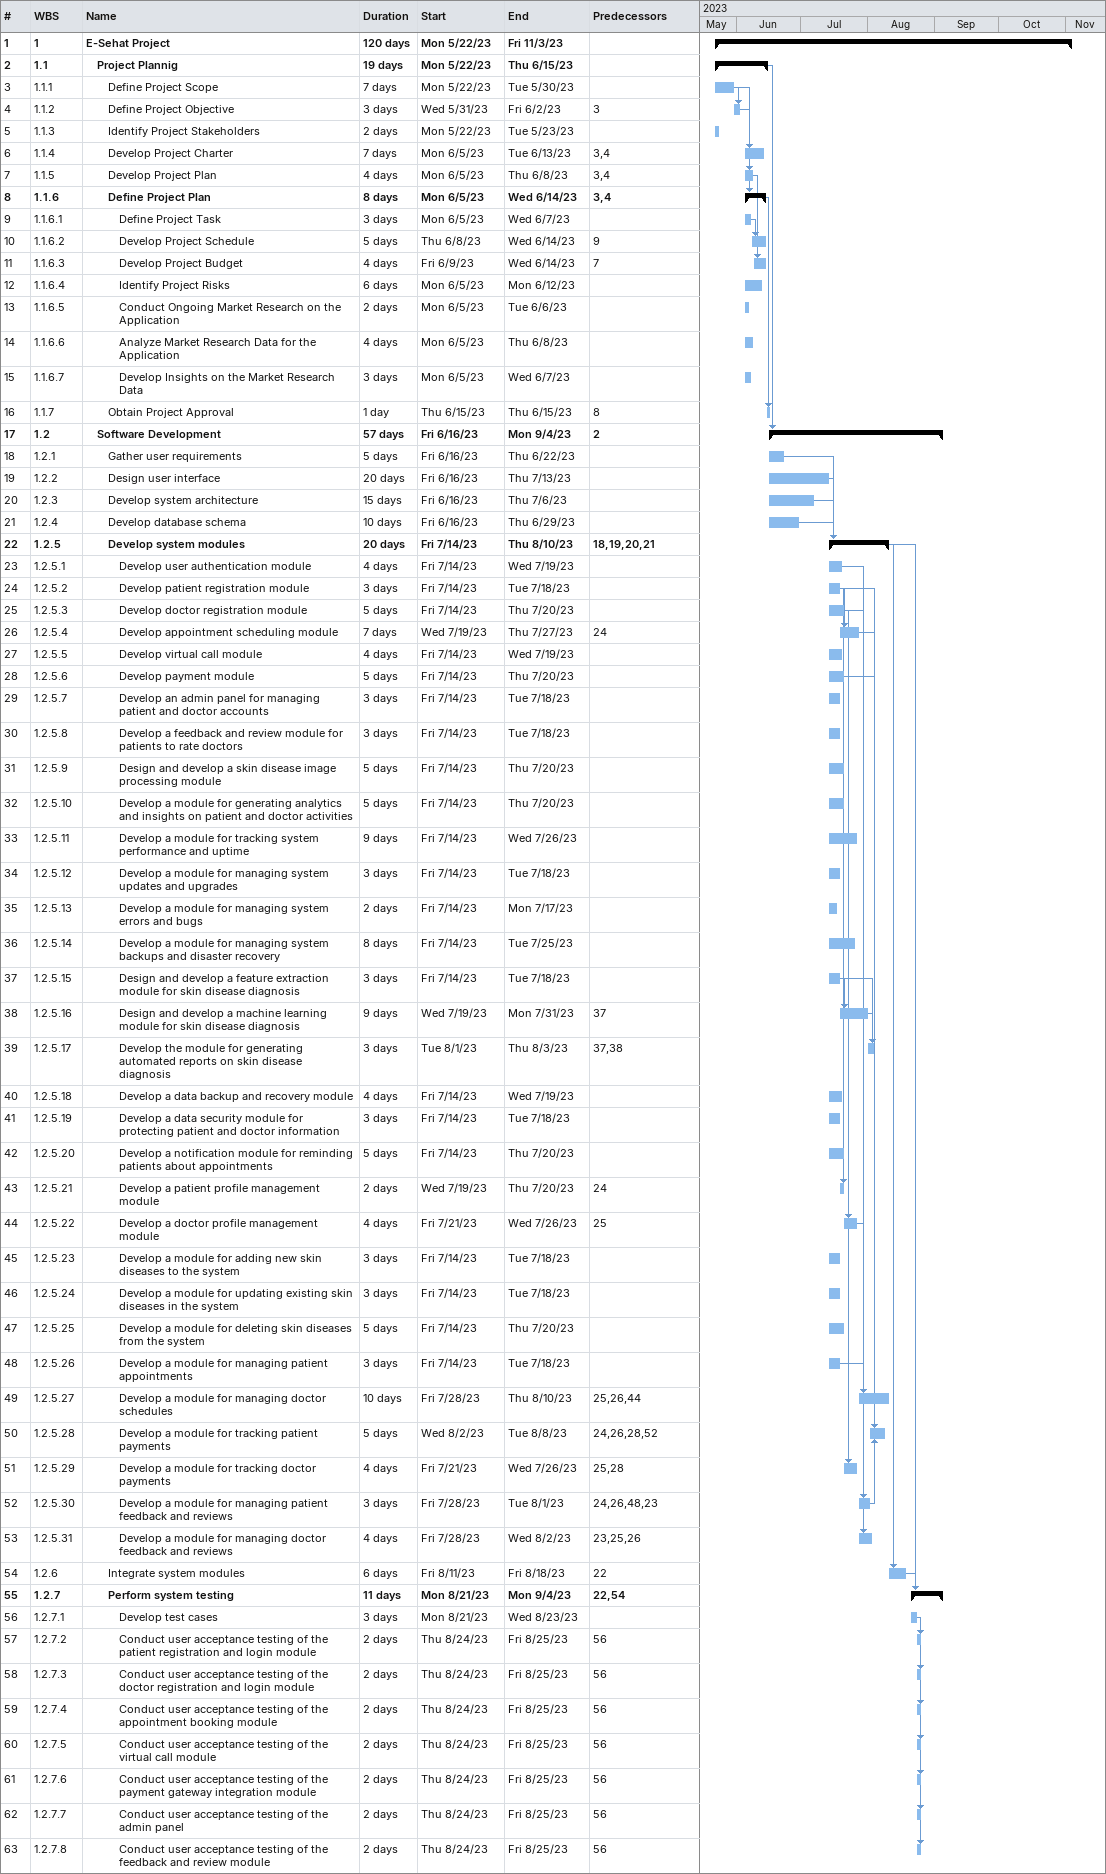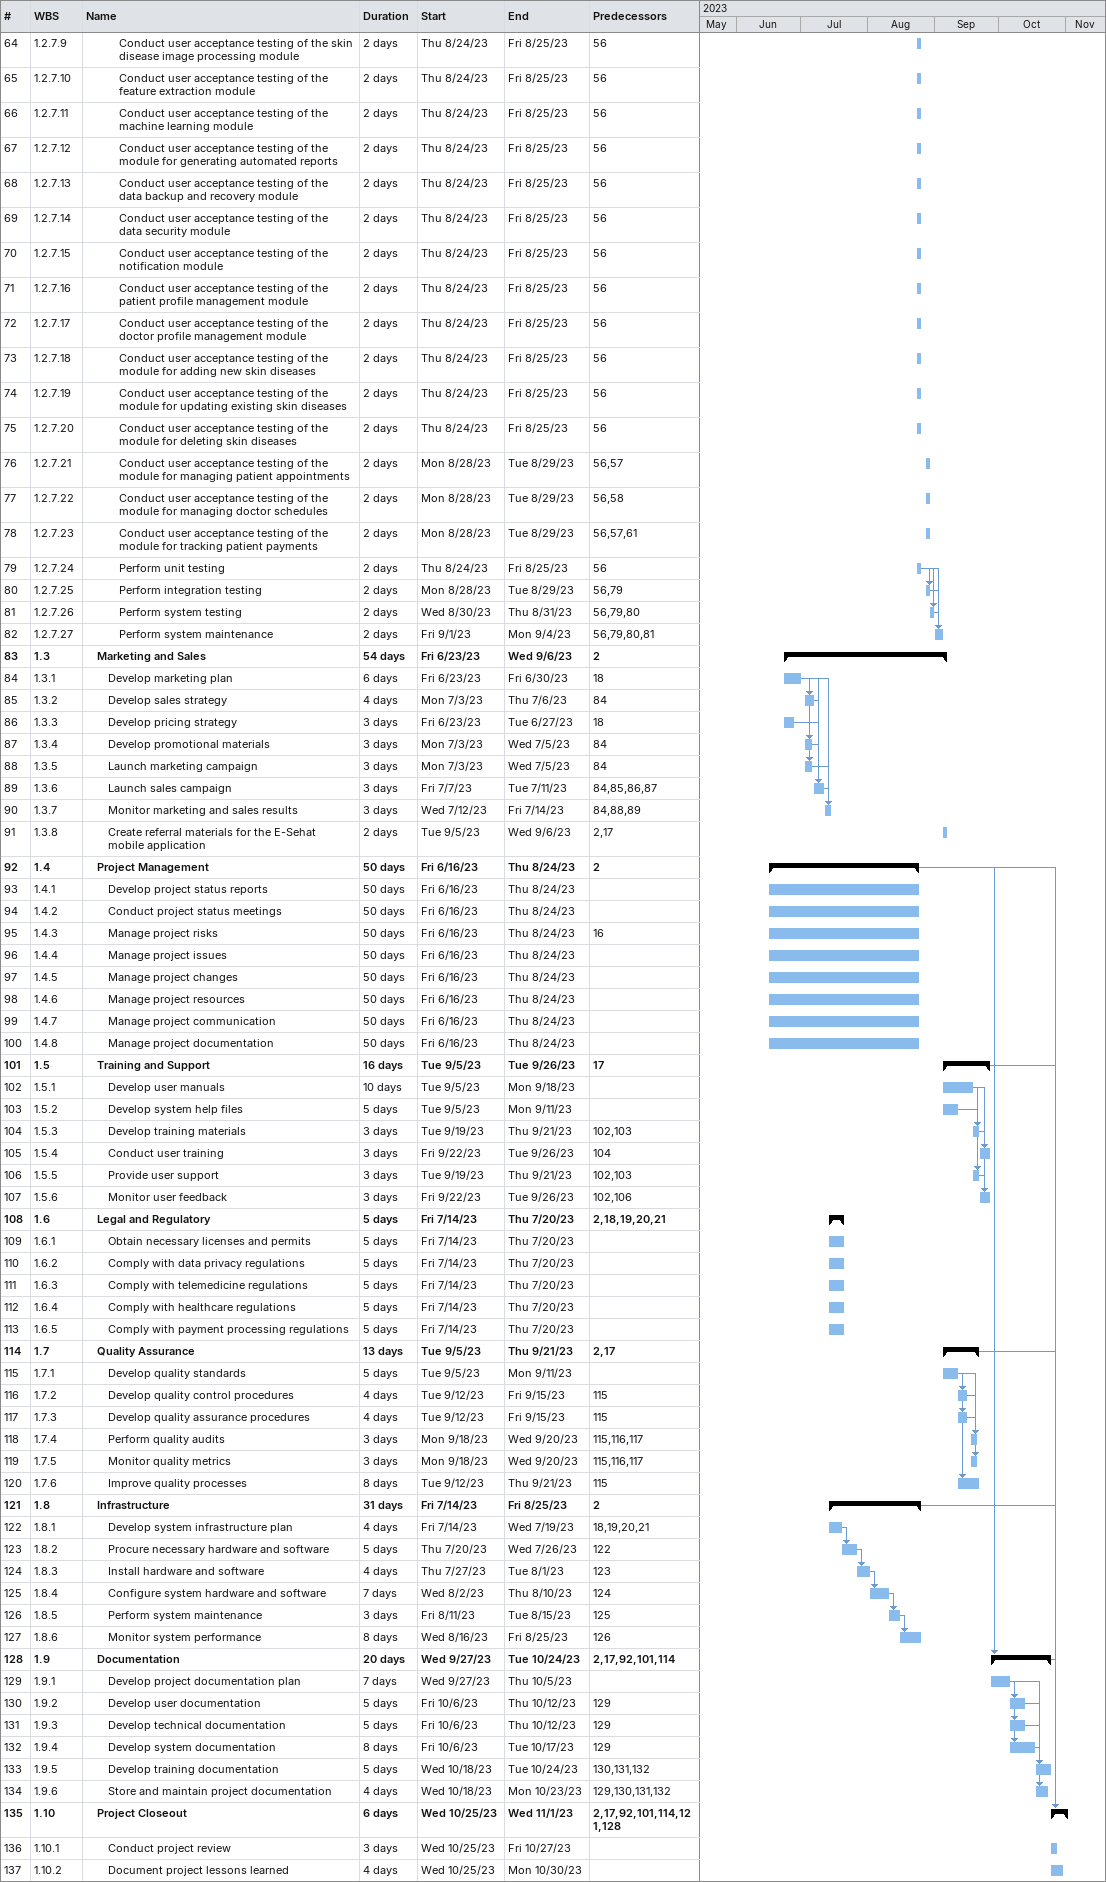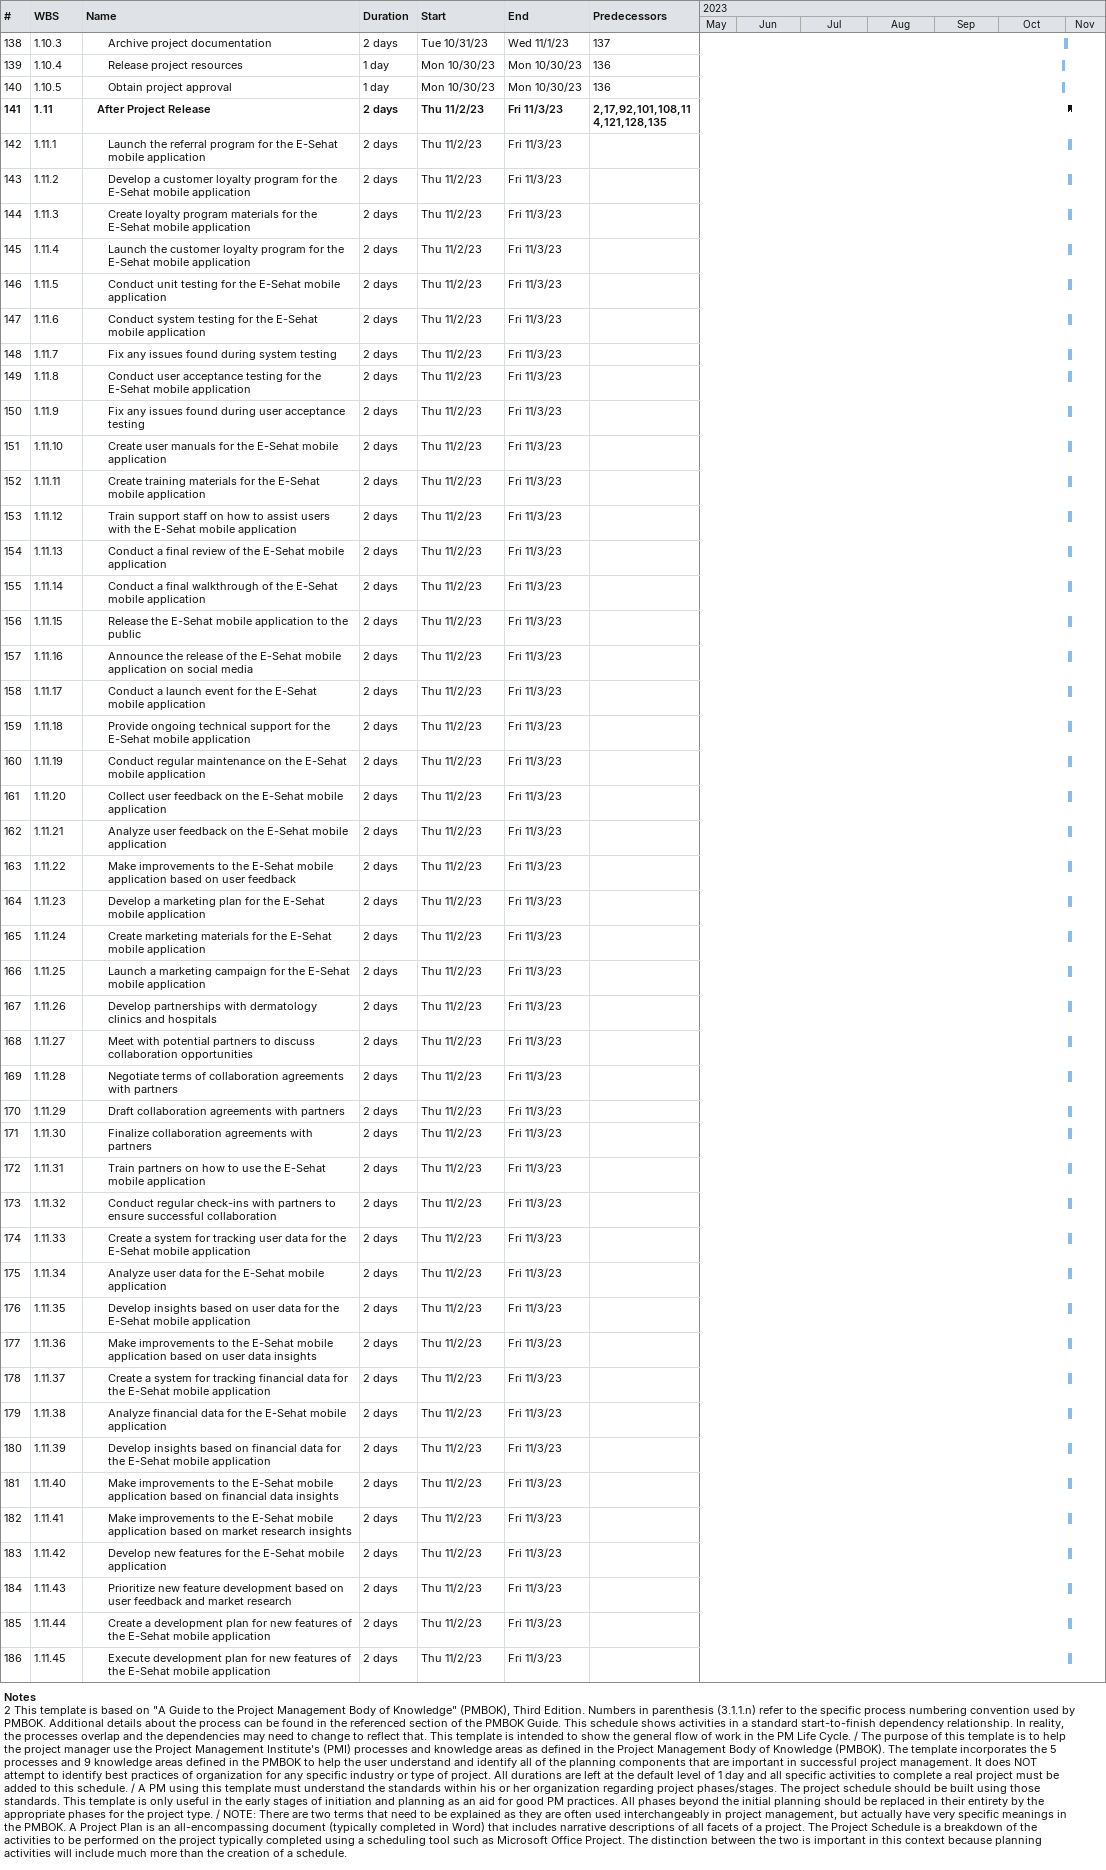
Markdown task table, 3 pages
| ID | WBS | Task | Duration | Start | Finish | Predecessors |
|---|---|---|---|---|---|---|
| 1 | 1 | **E-Sehat Project** | 120d | 2023-05-22 | 2023-11-03 |  |
| 2 | 1.1 | **Project Plannig** | 19d | 2023-05-22 | 2023-06-15 |  |
| 3 | 1.1.1 | Define Project Scope | 7d | 2023-05-22 | 2023-05-30 |  |
| 4 | 1.1.2 | Define Project Objective | 3d | 2023-05-31 | 2023-06-02 | 3 |
| 5 | 1.1.3 | Identify Project Stakeholders | 2d | 2023-05-22 | 2023-05-23 |  |
| 6 | 1.1.4 | Develop Project Charter | 7d | 2023-06-05 | 2023-06-13 | 3, 4 |
| 7 | 1.1.5 | Develop Project Plan | 4d | 2023-06-05 | 2023-06-08 | 3, 4 |
| 8 | 1.1.6 | **Define Project Plan** | 8d | 2023-06-05 | 2023-06-14 | 3, 4 |
| 9 | 1.1.6.1 | Define Project Task | 3d | 2023-06-05 | 2023-06-07 |  |
| 10 | 1.1.6.2 | Develop Project Schedule | 5d | 2023-06-08 | 2023-06-14 | 9 |
| 11 | 1.1.6.3 | Develop Project Budget | 4d | 2023-06-09 | 2023-06-14 | 7 |
| 12 | 1.1.6.4 | Identify Project Risks | 6d | 2023-06-05 | 2023-06-12 |  |
| 13 | 1.1.6.5 | Conduct Ongoing Market Research on the Application | 2d | 2023-06-05 | 2023-06-06 |  |
| 14 | 1.1.6.6 | Analyze Market Research Data for the Application | 4d | 2023-06-05 | 2023-06-08 |  |
| 15 | 1.1.6.7 | Develop Insights on the Market Research Data | 3d | 2023-06-05 | 2023-06-07 |  |
| 16 | 1.1.7 | Obtain Project Approval | 1d | 2023-06-15 | 2023-06-15 | 8 |
| 17 | 1.2 | **Software Development** | 57d | 2023-06-16 | 2023-09-04 | 2 |
| 18 | 1.2.1 | Gather user requirements | 5d | 2023-06-16 | 2023-06-22 |  |
| 19 | 1.2.2 | Design user interface | 20d | 2023-06-16 | 2023-07-13 |  |
| 20 | 1.2.3 | Develop system architecture | 15d | 2023-06-16 | 2023-07-06 |  |
| 21 | 1.2.4 | Develop database schema | 10d | 2023-06-16 | 2023-06-29 |  |
| 22 | 1.2.5 | **Develop system modules** | 20d | 2023-07-14 | 2023-08-10 | 18, 19, 20, 21 |
| 23 | 1.2.5.1 | Develop user authentication module | 4d | 2023-07-14 | 2023-07-19 |  |
| 24 | 1.2.5.2 | Develop patient registration module | 3d | 2023-07-14 | 2023-07-18 |  |
| 25 | 1.2.5.3 | Develop doctor registration module | 5d | 2023-07-14 | 2023-07-20 |  |
| 26 | 1.2.5.4 | Develop appointment scheduling module | 7d | 2023-07-19 | 2023-07-27 | 24 |
| 27 | 1.2.5.5 | Develop virtual call module | 4d | 2023-07-14 | 2023-07-19 |  |
| 28 | 1.2.5.6 | Develop payment module | 5d | 2023-07-14 | 2023-07-20 |  |
| 29 | 1.2.5.7 | Develop an admin panel for managing patient and doctor accounts | 3d | 2023-07-14 | 2023-07-18 |  |
| 30 | 1.2.5.8 | Develop a feedback and review module for patients to rate doctors | 3d | 2023-07-14 | 2023-07-18 |  |
| 31 | 1.2.5.9 | Design and develop a skin disease image processing module | 5d | 2023-07-14 | 2023-07-20 |  |
| 32 | 1.2.5.10 | Develop a module for generating analytics and insights on patient and doctor activities | 5d | 2023-07-14 | 2023-07-20 |  |
| 33 | 1.2.5.11 | Develop a module for tracking system performance and uptime | 9d | 2023-07-14 | 2023-07-26 |  |
| 34 | 1.2.5.12 | Develop a module for managing system updates and upgrades | 3d | 2023-07-14 | 2023-07-18 |  |
| 35 | 1.2.5.13 | Develop a module for managing system errors and bugs | 2d | 2023-07-14 | 2023-07-17 |  |
| 36 | 1.2.5.14 | Develop a module for managing system backups and disaster recovery | 8d | 2023-07-14 | 2023-07-25 |  |
| 37 | 1.2.5.15 | Design and develop a feature extraction module for skin disease diagnosis | 3d | 2023-07-14 | 2023-07-18 |  |
| 38 | 1.2.5.16 | Design and develop a machine learning module for skin disease diagnosis | 9d | 2023-07-19 | 2023-07-31 | 37 |
| 39 | 1.2.5.17 | Develop the module for generating automated reports on skin disease diagnosis | 3d | 2023-08-01 | 2023-08-03 | 37, 38 |
| 40 | 1.2.5.18 | Develop a data backup and recovery module | 4d | 2023-07-14 | 2023-07-19 |  |
| 41 | 1.2.5.19 | Develop a data security module for protecting patient and doctor information | 3d | 2023-07-14 | 2023-07-18 |  |
| 42 | 1.2.5.20 | Develop a notification module for reminding patients about appointments | 5d | 2023-07-14 | 2023-07-20 |  |
| 43 | 1.2.5.21 | Develop a patient profile management module | 2d | 2023-07-19 | 2023-07-20 | 24 |
| 44 | 1.2.5.22 | Develop a doctor profile management module | 4d | 2023-07-21 | 2023-07-26 | 25 |
| 45 | 1.2.5.23 | Develop a module for adding new skin diseases to the system | 3d | 2023-07-14 | 2023-07-18 |  |
| 46 | 1.2.5.24 | Develop a module for updating existing skin diseases in the system | 3d | 2023-07-14 | 2023-07-18 |  |
| 47 | 1.2.5.25 | Develop a module for deleting skin diseases from the system | 5d | 2023-07-14 | 2023-07-20 |  |
| 48 | 1.2.5.26 | Develop a module for managing patient appointments | 3d | 2023-07-14 | 2023-07-18 |  |
| 49 | 1.2.5.27 | Develop a module for managing doctor schedules | 10d | 2023-07-28 | 2023-08-10 | 25, 26, 44 |
| 50 | 1.2.5.28 | Develop a module for tracking patient payments | 5d | 2023-08-02 | 2023-08-08 | 24, 26, 28, 52 |
| 51 | 1.2.5.29 | Develop a module for tracking doctor payments | 4d | 2023-07-21 | 2023-07-26 | 25, 28 |
| 52 | 1.2.5.30 | Develop a module for managing patient feedback and reviews | 3d | 2023-07-28 | 2023-08-01 | 24, 26, 48, 23 |
| 53 | 1.2.5.31 | Develop a module for managing doctor feedback and reviews | 4d | 2023-07-28 | 2023-08-02 | 23, 25, 26 |
| 54 | 1.2.6 | Integrate system modules | 6d | 2023-08-11 | 2023-08-18 | 22 |
| 55 | 1.2.7 | **Perform system testing** | 11d | 2023-08-21 | 2023-09-04 | 22, 54 |
| 56 | 1.2.7.1 | Develop test cases | 3d | 2023-08-21 | 2023-08-23 |  |
| 57 | 1.2.7.2 | Conduct user acceptance testing of the patient registration and login module | 2d | 2023-08-24 | 2023-08-25 | 56 |
| 58 | 1.2.7.3 | Conduct user acceptance testing of the doctor registration and login module | 2d | 2023-08-24 | 2023-08-25 | 56 |
| 59 | 1.2.7.4 | Conduct user acceptance testing of the appointment booking module | 2d | 2023-08-24 | 2023-08-25 | 56 |
| 60 | 1.2.7.5 | Conduct user acceptance testing of the virtual call module | 2d | 2023-08-24 | 2023-08-25 | 56 |
| 61 | 1.2.7.6 | Conduct user acceptance testing of the payment gateway integration module | 2d | 2023-08-24 | 2023-08-25 | 56 |
| 62 | 1.2.7.7 | Conduct user acceptance testing of the admin panel | 2d | 2023-08-24 | 2023-08-25 | 56 |
| 63 | 1.2.7.8 | Conduct user acceptance testing of the feedback and review module | 2d | 2023-08-24 | 2023-08-25 | 56 |
| 64 | 1.2.7.9 | Conduct user acceptance testing of the skin disease image processing module | 2d | 2023-08-24 | 2023-08-25 | 56 |
| 65 | 1.2.7.10 | Conduct user acceptance testing of the feature extraction module | 2d | 2023-08-24 | 2023-08-25 | 56 |
| 66 | 1.2.7.11 | Conduct user acceptance testing of the machine learning module | 2d | 2023-08-24 | 2023-08-25 | 56 |
| 67 | 1.2.7.12 | Conduct user acceptance testing of the module for generating automated reports | 2d | 2023-08-24 | 2023-08-25 | 56 |
| 68 | 1.2.7.13 | Conduct user acceptance testing of the data backup and recovery module | 2d | 2023-08-24 | 2023-08-25 | 56 |
| 69 | 1.2.7.14 | Conduct user acceptance testing of the data security module | 2d | 2023-08-24 | 2023-08-25 | 56 |
| 70 | 1.2.7.15 | Conduct user acceptance testing of the notification module | 2d | 2023-08-24 | 2023-08-25 | 56 |
| 71 | 1.2.7.16 | Conduct user acceptance testing of the patient profile management module | 2d | 2023-08-24 | 2023-08-25 | 56 |
| 72 | 1.2.7.17 | Conduct user acceptance testing of the doctor profile management module | 2d | 2023-08-24 | 2023-08-25 | 56 |
| 73 | 1.2.7.18 | Conduct user acceptance testing of the module for adding new skin diseases | 2d | 2023-08-24 | 2023-08-25 | 56 |
| 74 | 1.2.7.19 | Conduct user acceptance testing of the module for updating existing skin diseases | 2d | 2023-08-24 | 2023-08-25 | 56 |
| 75 | 1.2.7.20 | Conduct user acceptance testing of the module for deleting skin diseases | 2d | 2023-08-24 | 2023-08-25 | 56 |
| 76 | 1.2.7.21 | Conduct user acceptance testing of the module for managing patient appointments | 2d | 2023-08-28 | 2023-08-29 | 56, 57 |
| 77 | 1.2.7.22 | Conduct user acceptance testing of the module for managing doctor schedules | 2d | 2023-08-28 | 2023-08-29 | 56, 58 |
| 78 | 1.2.7.23 | Conduct user acceptance testing of the module for tracking patient payments | 2d | 2023-08-28 | 2023-08-29 | 56, 57, 61 |
| 79 | 1.2.7.24 | Perform unit testing | 2d | 2023-08-24 | 2023-08-25 | 56 |
| 80 | 1.2.7.25 | Perform integration testing | 2d | 2023-08-28 | 2023-08-29 | 56, 79 |
| 81 | 1.2.7.26 | Perform system testing | 2d | 2023-08-30 | 2023-08-31 | 56, 79, 80 |
| 82 | 1.2.7.27 | Perform system maintenance | 2d | 2023-09-01 | 2023-09-04 | 56, 79, 80, 81 |
| 83 | 1.3 | **Marketing and Sales** | 54d | 2023-06-23 | 2023-09-06 | 2 |
| 84 | 1.3.1 | Develop marketing plan | 6d | 2023-06-23 | 2023-06-30 | 18 |
| 85 | 1.3.2 | Develop sales strategy | 4d | 2023-07-03 | 2023-07-06 | 84 |
| 86 | 1.3.3 | Develop pricing strategy | 3d | 2023-06-23 | 2023-06-27 | 18 |
| 87 | 1.3.4 | Develop promotional materials | 3d | 2023-07-03 | 2023-07-05 | 84 |
| 88 | 1.3.5 | Launch marketing campaign | 3d | 2023-07-03 | 2023-07-05 | 84 |
| 89 | 1.3.6 | Launch sales campaign | 3d | 2023-07-07 | 2023-07-11 | 84, 85, 86, 87 |
| 90 | 1.3.7 | Monitor marketing and sales results | 3d | 2023-07-12 | 2023-07-14 | 84, 88, 89 |
| 91 | 1.3.8 | Create referral materials for the E-Sehat mobile application | 2d | 2023-09-05 | 2023-09-06 | 2, 17 |
| 92 | 1.4 | **Project Management** | 50d | 2023-06-16 | 2023-08-24 | 2 |
| 93 | 1.4.1 | Develop project status reports | 50d | 2023-06-16 | 2023-08-24 |  |
| 94 | 1.4.2 | Conduct project status meetings | 50d | 2023-06-16 | 2023-08-24 |  |
| 95 | 1.4.3 | Manage project risks | 50d | 2023-06-16 | 2023-08-24 | 16 |
| 96 | 1.4.4 | Manage project issues | 50d | 2023-06-16 | 2023-08-24 |  |
| 97 | 1.4.5 | Manage project changes | 50d | 2023-06-16 | 2023-08-24 |  |
| 98 | 1.4.6 | Manage project resources | 50d | 2023-06-16 | 2023-08-24 |  |
| 99 | 1.4.7 | Manage project communication | 50d | 2023-06-16 | 2023-08-24 |  |
| 100 | 1.4.8 | Manage project documentation | 50d | 2023-06-16 | 2023-08-24 |  |
| 101 | 1.5 | **Training and Support** | 16d | 2023-09-05 | 2023-09-26 | 17 |
| 102 | 1.5.1 | Develop user manuals | 10d | 2023-09-05 | 2023-09-18 |  |
| 103 | 1.5.2 | Develop system help files | 5d | 2023-09-05 | 2023-09-11 |  |
| 104 | 1.5.3 | Develop training materials | 3d | 2023-09-19 | 2023-09-21 | 102, 103 |
| 105 | 1.5.4 | Conduct user training | 3d | 2023-09-22 | 2023-09-26 | 104 |
| 106 | 1.5.5 | Provide user support | 3d | 2023-09-19 | 2023-09-21 | 102, 103 |
| 107 | 1.5.6 | Monitor user feedback | 3d | 2023-09-22 | 2023-09-26 | 102, 106 |
| 108 | 1.6 | **Legal and Regulatory** | 5d | 2023-07-14 | 2023-07-20 | 2, 18, 19, 20, 21 |
| 109 | 1.6.1 | Obtain necessary licenses and permits | 5d | 2023-07-14 | 2023-07-20 |  |
| 110 | 1.6.2 | Comply with data privacy regulations | 5d | 2023-07-14 | 2023-07-20 |  |
| 111 | 1.6.3 | Comply with telemedicine regulations | 5d | 2023-07-14 | 2023-07-20 |  |
| 112 | 1.6.4 | Comply with healthcare regulations | 5d | 2023-07-14 | 2023-07-20 |  |
| 113 | 1.6.5 | Comply with payment processing regulations | 5d | 2023-07-14 | 2023-07-20 |  |
| 114 | 1.7 | **Quality Assurance** | 13d | 2023-09-05 | 2023-09-21 | 2, 17 |
| 115 | 1.7.1 | Develop quality standards | 5d | 2023-09-05 | 2023-09-11 |  |
| 116 | 1.7.2 | Develop quality control procedures | 4d | 2023-09-12 | 2023-09-15 | 115 |
| 117 | 1.7.3 | Develop quality assurance procedures | 4d | 2023-09-12 | 2023-09-15 | 115 |
| 118 | 1.7.4 | Perform quality audits | 3d | 2023-09-18 | 2023-09-20 | 115, 116, 117 |
| 119 | 1.7.5 | Monitor quality metrics | 3d | 2023-09-18 | 2023-09-20 | 115, 116, 117 |
| 120 | 1.7.6 | Improve quality processes | 8d | 2023-09-12 | 2023-09-21 | 115 |
| 121 | 1.8 | **Infrastructure** | 31d | 2023-07-14 | 2023-08-25 | 2 |
| 122 | 1.8.1 | Develop system infrastructure plan | 4d | 2023-07-14 | 2023-07-19 | 18, 19, 20, 21 |
| 123 | 1.8.2 | Procure necessary hardware and software | 5d | 2023-07-20 | 2023-07-26 | 122 |
| 124 | 1.8.3 | Install hardware and software | 4d | 2023-07-27 | 2023-08-01 | 123 |
| 125 | 1.8.4 | Configure system hardware and software | 7d | 2023-08-02 | 2023-08-10 | 124 |
| 126 | 1.8.5 | Perform system maintenance | 3d | 2023-08-11 | 2023-08-15 | 125 |
| 127 | 1.8.6 | Monitor system performance | 8d | 2023-08-16 | 2023-08-25 | 126 |
| 128 | 1.9 | **Documentation** | 20d | 2023-09-27 | 2023-10-24 | 2, 17, 92, 101, 114 |
| 129 | 1.9.1 | Develop project documentation plan | 7d | 2023-09-27 | 2023-10-05 |  |
| 130 | 1.9.2 | Develop user documentation | 5d | 2023-10-06 | 2023-10-12 | 129 |
| 131 | 1.9.3 | Develop technical documentation | 5d | 2023-10-06 | 2023-10-12 | 129 |
| 132 | 1.9.4 | Develop system documentation | 8d | 2023-10-06 | 2023-10-17 | 129 |
| 133 | 1.9.5 | Develop training documentation | 5d | 2023-10-18 | 2023-10-24 | 130, 131, 132 |
| 134 | 1.9.6 | Store and maintain project documentation | 4d | 2023-10-18 | 2023-10-23 | 129, 130, 131, 132 |
| 135 | 1.10 | **Project Closeout** | 6d | 2023-10-25 | 2023-11-01 | 2, 17, 92, 101, 114, 121, 128 |
| 136 | 1.10.1 | Conduct project review | 3d | 2023-10-25 | 2023-10-27 |  |
| 137 | 1.10.2 | Document project lessons learned | 4d | 2023-10-25 | 2023-10-30 |  |
| 138 | 1.10.3 | Archive project documentation | 2d | 2023-10-31 | 2023-11-01 | 137 |
| 139 | 1.10.4 | Release project resources | 1d | 2023-10-30 | 2023-10-30 | 136 |
| 140 | 1.10.5 | Obtain project approval | 1d | 2023-10-30 | 2023-10-30 | 136 |
| 141 | 1.11 | **After Project Release** | 2d | 2023-11-02 | 2023-11-03 | 2, 17, 92, 101, 108, 114, 121, 128, 135 |
| 142 | 1.11.1 | Launch the referral program for the E-Sehat mobile application | 2d | 2023-11-02 | 2023-11-03 |  |
| 143 | 1.11.2 | Develop a customer loyalty program for the E-Sehat mobile application | 2d | 2023-11-02 | 2023-11-03 |  |
| 144 | 1.11.3 | Create loyalty program materials for the E-Sehat mobile application | 2d | 2023-11-02 | 2023-11-03 |  |
| 145 | 1.11.4 | Launch the customer loyalty program for the E-Sehat mobile application | 2d | 2023-11-02 | 2023-11-03 |  |
| 146 | 1.11.5 | Conduct unit testing for the E-Sehat mobile application | 2d | 2023-11-02 | 2023-11-03 |  |
| 147 | 1.11.6 | Conduct system testing for the E-Sehat mobile application | 2d | 2023-11-02 | 2023-11-03 |  |
| 148 | 1.11.7 | Fix any issues found during system testing | 2d | 2023-11-02 | 2023-11-03 |  |
| 149 | 1.11.8 | Conduct user acceptance testing for the E-Sehat mobile application | 2d | 2023-11-02 | 2023-11-03 |  |
| 150 | 1.11.9 | Fix any issues found during user acceptance testing | 2d | 2023-11-02 | 2023-11-03 |  |
| 151 | 1.11.10 | Create user manuals for the E-Sehat mobile application | 2d | 2023-11-02 | 2023-11-03 |  |
| 152 | 1.11.11 | Create training materials for the E-Sehat mobile application | 2d | 2023-11-02 | 2023-11-03 |  |
| 153 | 1.11.12 | Train support staff on how to assist users with the E-Sehat mobile application | 2d | 2023-11-02 | 2023-11-03 |  |
| 154 | 1.11.13 | Conduct a final review of the E-Sehat mobile application | 2d | 2023-11-02 | 2023-11-03 |  |
| 155 | 1.11.14 | Conduct a final walkthrough of the E-Sehat mobile application | 2d | 2023-11-02 | 2023-11-03 |  |
| 156 | 1.11.15 | Release the E-Sehat mobile application to the public | 2d | 2023-11-02 | 2023-11-03 |  |
| 157 | 1.11.16 | Announce the release of the E-Sehat mobile application on social media | 2d | 2023-11-02 | 2023-11-03 |  |
| 158 | 1.11.17 | Conduct a launch event for the E-Sehat mobile application | 2d | 2023-11-02 | 2023-11-03 |  |
| 159 | 1.11.18 | Provide ongoing technical support for the E-Sehat mobile application | 2d | 2023-11-02 | 2023-11-03 |  |
| 160 | 1.11.19 | Conduct regular maintenance on the E-Sehat mobile application | 2d | 2023-11-02 | 2023-11-03 |  |
| 161 | 1.11.20 | Collect user feedback on the E-Sehat mobile application | 2d | 2023-11-02 | 2023-11-03 |  |
| 162 | 1.11.21 | Analyze user feedback on the E-Sehat mobile application | 2d | 2023-11-02 | 2023-11-03 |  |
| 163 | 1.11.22 | Make improvements to the E-Sehat mobile application based on user feedback | 2d | 2023-11-02 | 2023-11-03 |  |
| 164 | 1.11.23 | Develop a marketing plan for the E-Sehat mobile application | 2d | 2023-11-02 | 2023-11-03 |  |
| 165 | 1.11.24 | Create marketing materials for the E-Sehat mobile application | 2d | 2023-11-02 | 2023-11-03 |  |
| 166 | 1.11.25 | Launch a marketing campaign for the E-Sehat mobile application | 2d | 2023-11-02 | 2023-11-03 |  |
| 167 | 1.11.26 | Develop partnerships with dermatology clinics and hospitals | 2d | 2023-11-02 | 2023-11-03 |  |
| 168 | 1.11.27 | Meet with potential partners to discuss collaboration opportunities | 2d | 2023-11-02 | 2023-11-03 |  |
| 169 | 1.11.28 | Negotiate terms of collaboration agreements with partners | 2d | 2023-11-02 | 2023-11-03 |  |
| 170 | 1.11.29 | Draft collaboration agreements with partners | 2d | 2023-11-02 | 2023-11-03 |  |
| 171 | 1.11.30 | Finalize collaboration agreements with partners | 2d | 2023-11-02 | 2023-11-03 |  |
| 172 | 1.11.31 | Train partners on how to use the E-Sehat mobile application | 2d | 2023-11-02 | 2023-11-03 |  |
| 173 | 1.11.32 | Conduct regular check-ins with partners to ensure successful collaboration | 2d | 2023-11-02 | 2023-11-03 |  |
| 174 | 1.11.33 | Create a system for tracking user data for the E-Sehat mobile application | 2d | 2023-11-02 | 2023-11-03 |  |
| 175 | 1.11.34 | Analyze user data for the E-Sehat mobile application | 2d | 2023-11-02 | 2023-11-03 |  |
| 176 | 1.11.35 | Develop insights based on user data for the E-Sehat mobile application | 2d | 2023-11-02 | 2023-11-03 |  |
| 177 | 1.11.36 | Make improvements to the E-Sehat mobile application based on user data insights | 2d | 2023-11-02 | 2023-11-03 |  |
| 178 | 1.11.37 | Create a system for tracking financial data for the E-Sehat mobile application | 2d | 2023-11-02 | 2023-11-03 |  |
| 179 | 1.11.38 | Analyze financial data for the E-Sehat mobile application | 2d | 2023-11-02 | 2023-11-03 |  |
| 180 | 1.11.39 | Develop insights based on financial data for the E-Sehat mobile application | 2d | 2023-11-02 | 2023-11-03 |  |
| 181 | 1.11.40 | Make improvements to the E-Sehat mobile application based on financial data insights | 2d | 2023-11-02 | 2023-11-03 |  |
| 182 | 1.11.41 | Make improvements to the E-Sehat mobile application based on market research insights | 2d | 2023-11-02 | 2023-11-03 |  |
| 183 | 1.11.42 | Develop new features for the E-Sehat mobile application | 2d | 2023-11-02 | 2023-11-03 |  |
| 184 | 1.11.43 | Prioritize new feature development based on user feedback and market research | 2d | 2023-11-02 | 2023-11-03 |  |
| 185 | 1.11.44 | Create a development plan for new features of the E-Sehat mobile application | 2d | 2023-11-02 | 2023-11-03 |  |
| 186 | 1.11.45 | Execute development plan for new features of the E-Sehat mobile application | 2d | 2023-11-02 | 2023-11-03 |  |

Notes
- 2: This template is based on "A Guide to the Project Management Body of Knowledge" (PMBOK), Third Edition. Numbers in parenthesis (3.1.1.n) refer to the specific process numbering convention used by PMBOK. Additional details about the process can be found in the referenced section of the PMBOK Guide. This schedule shows activities in a standard start-to-finish dependency relationship. In reality, the processes overlap and the dependencies may need to change to reflect that. This template is intended to show the general flow of work in the PM Life Cycle. / The purpose of this template is to help the project manager use the Project Management Institute's (PMI) processes and knowledge areas as defined in the Project Management Body of Knowledge (PMBOK). The template incorporates the 5 processes and 9 knowledge areas defined in the PMBOK to help the user understand and identify all of the planning components that are important in successful project management. It does NOT attempt to identify best practices of organization for any specific industry or type of project. All durations are left at the default level of 1 day and all specific activities to complete a real project must be added to this schedule. / A PM using this template must understand the standards within his or her organization regarding project phases/stages. The project schedule should be built using those standards. This template is only useful in the early stages of initiation and planning as an aid for good PM practices. All phases beyond the initial planning should be replaced in their entirety by the appropriate phases for the project type. / NOTE: There are two terms that need to be explained as they are often used interchangeably in project management, but actually have very specific meanings in the PMBOK. A Project Plan is an all-encompassing document (typically completed in Word) that includes narrative descriptions of all facets of a project. The Project Schedule is a breakdown of the activities to be performed on the project typically completed using a scheduling tool such as Microsoft Office Project. The distinction between the two is important in this context because planning activities will include much more than the creation of a schedule.
